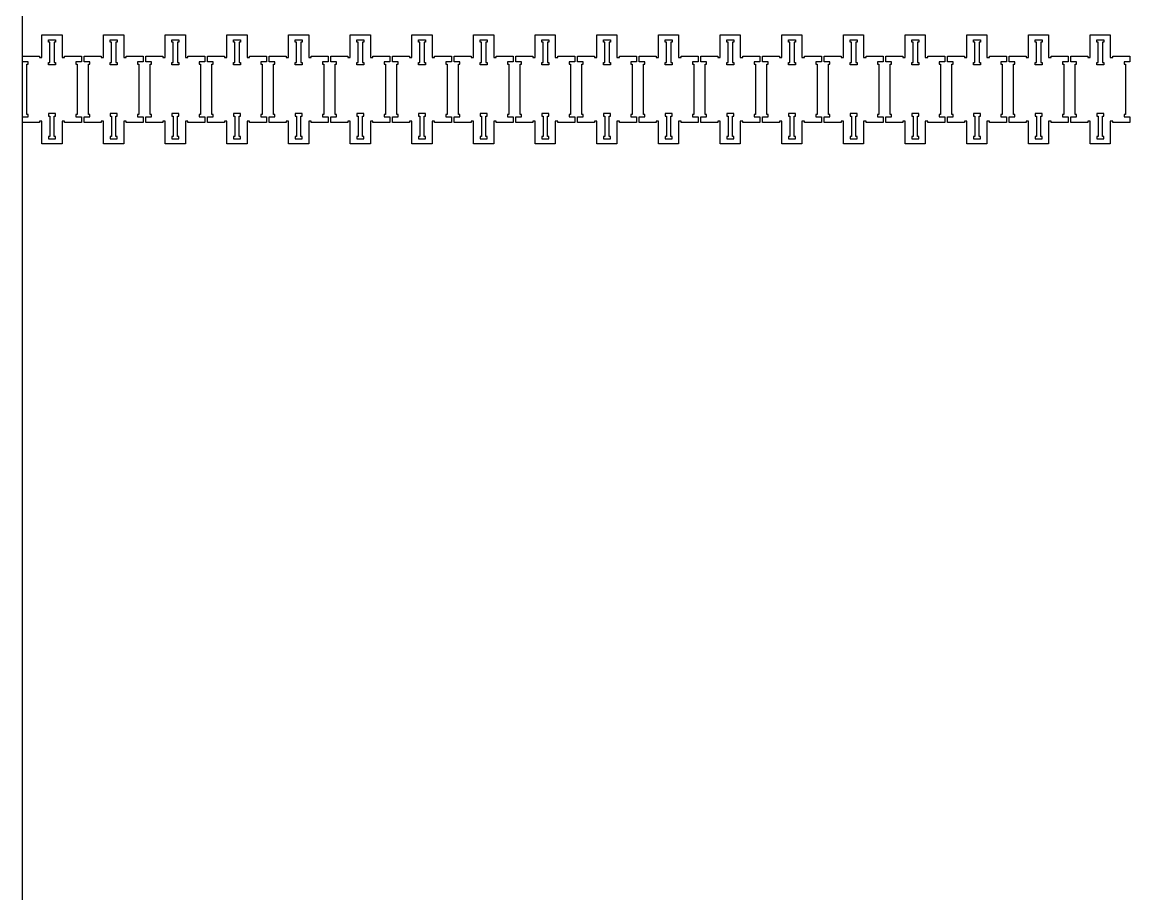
# Model space of a CAD drawing. Header units: millimetres. Extents: x -30325 to 14169, y -12596 to 6470.
# Drawn here: x -14935 to -10516, y -12596 to -9093 of the extents above; entities that cross this region are included whole.
import ezdxf

# ---------------------------------------------------------------- set-up
doc = ezdxf.new("R2010")
doc.units = ezdxf.units.MM
doc.header["$MEASUREMENT"] = 0
doc.layers.add('freeswerk_CODES', color=50, linetype='Continuous')

msp = doc.modelspace()

# ---------------------------------------------------------------- linework, layer by layer
for points in [[(-14766.3, -9233.9), (-14766.3, -9228.9), (-14698.3, -9228.9), (-14698.3, -9250.9), (-14721.3, -9250.9), (-14721.3, -9260.9), (-14716.3, -9260.9), (-14716.3, -9460.9), (-14721.3, -9460.9), (-14721.3, -9470.9), (-14698.3, -9470.9), (-14698.3, -9492.9), (-14766.3, -9492.9), (-14766.3, -9487.9), (-14776.3, -9487.9), (-14776.3, -9578.9), (-14856.3, -9578.9), (-14856.3, -9487.9), (-14866.3, -9487.9), (-14866.3, -9492.9), (-14934.3, -9492.9), (-14934.3, -9470.9), (-14911.3, -9470.9), (-14911.3, -9460.9), (-14916.3, -9460.9), (-14916.3, -9260.9), (-14911.3, -9260.9), (-14911.3, -9250.9), (-14934.3, -9250.9), (-14934.3, -9228.9), (-14866.3, -9228.9), (-14866.3, -9233.9), (-14856.3, -9233.9), (-14856.3, -9142.9), (-14776.3, -9142.9), (-14776.3, -9233.9)], [(-14520.3, -9233.9), (-14520.3, -9228.9), (-14452.3, -9228.9), (-14452.3, -9250.9), (-14475.3, -9250.9), (-14475.3, -9260.9), (-14470.3, -9260.9), (-14470.3, -9460.9), (-14475.3, -9460.9), (-14475.3, -9470.9), (-14452.3, -9470.9), (-14452.3, -9492.9), (-14520.3, -9492.9), (-14520.3, -9487.9), (-14530.3, -9487.9), (-14530.3, -9578.9), (-14610.3, -9578.9), (-14610.3, -9487.9), (-14620.3, -9487.9), (-14620.3, -9492.9), (-14688.3, -9492.9), (-14688.3, -9470.9), (-14665.3, -9470.9), (-14665.3, -9460.9), (-14670.3, -9460.9), (-14670.3, -9260.9), (-14665.3, -9260.9), (-14665.3, -9250.9), (-14688.3, -9250.9), (-14688.3, -9228.9), (-14620.3, -9228.9), (-14620.3, -9233.9), (-14610.3, -9233.9), (-14610.3, -9142.9), (-14530.3, -9142.9), (-14530.3, -9233.9)], [(-14274.3, -9233.9), (-14274.3, -9228.9), (-14206.3, -9228.9), (-14206.3, -9250.9), (-14229.3, -9250.9), (-14229.3, -9260.9), (-14224.3, -9260.9), (-14224.3, -9460.9), (-14229.3, -9460.9), (-14229.3, -9470.9), (-14206.3, -9470.9), (-14206.3, -9492.9), (-14274.3, -9492.9), (-14274.3, -9487.9), (-14284.3, -9487.9), (-14284.3, -9578.9), (-14364.3, -9578.9), (-14364.3, -9487.9), (-14374.3, -9487.9), (-14374.3, -9492.9), (-14442.3, -9492.9), (-14442.3, -9470.9), (-14419.3, -9470.9), (-14419.3, -9460.9), (-14424.3, -9460.9), (-14424.3, -9260.9), (-14419.3, -9260.9), (-14419.3, -9250.9), (-14442.3, -9250.9), (-14442.3, -9228.9), (-14374.3, -9228.9), (-14374.3, -9233.9), (-14364.3, -9233.9), (-14364.3, -9142.9), (-14284.3, -9142.9), (-14284.3, -9233.9)], [(-14028.3, -9233.9), (-14028.3, -9228.9), (-13960.3, -9228.9), (-13960.3, -9250.9), (-13983.3, -9250.9), (-13983.3, -9260.9), (-13978.3, -9260.9), (-13978.3, -9460.9), (-13983.3, -9460.9), (-13983.3, -9470.9), (-13960.3, -9470.9), (-13960.3, -9492.9), (-14028.3, -9492.9), (-14028.3, -9487.9), (-14038.3, -9487.9), (-14038.3, -9578.9), (-14118.3, -9578.9), (-14118.3, -9487.9), (-14128.3, -9487.9), (-14128.3, -9492.9), (-14196.3, -9492.9), (-14196.3, -9470.9), (-14173.3, -9470.9), (-14173.3, -9460.9), (-14178.3, -9460.9), (-14178.3, -9260.9), (-14173.3, -9260.9), (-14173.3, -9250.9), (-14196.3, -9250.9), (-14196.3, -9228.9), (-14128.3, -9228.9), (-14128.3, -9233.9), (-14118.3, -9233.9), (-14118.3, -9142.9), (-14038.3, -9142.9), (-14038.3, -9233.9)], [(-13782.3, -9233.9), (-13782.3, -9228.9), (-13714.3, -9228.9), (-13714.3, -9250.9), (-13737.3, -9250.9), (-13737.3, -9260.9), (-13732.3, -9260.9), (-13732.3, -9460.9), (-13737.3, -9460.9), (-13737.3, -9470.9), (-13714.3, -9470.9), (-13714.3, -9492.9), (-13782.3, -9492.9), (-13782.3, -9487.9), (-13792.3, -9487.9), (-13792.3, -9578.9), (-13872.3, -9578.9), (-13872.3, -9487.9), (-13882.3, -9487.9), (-13882.3, -9492.9), (-13950.3, -9492.9), (-13950.3, -9470.9), (-13927.3, -9470.9), (-13927.3, -9460.9), (-13932.3, -9460.9), (-13932.3, -9260.9), (-13927.3, -9260.9), (-13927.3, -9250.9), (-13950.3, -9250.9), (-13950.3, -9228.9), (-13882.3, -9228.9), (-13882.3, -9233.9), (-13872.3, -9233.9), (-13872.3, -9142.9), (-13792.3, -9142.9), (-13792.3, -9233.9)], [(-13536.3, -9233.9), (-13536.3, -9228.9), (-13468.3, -9228.9), (-13468.3, -9250.9), (-13491.3, -9250.9), (-13491.3, -9260.9), (-13486.3, -9260.9), (-13486.3, -9460.9), (-13491.3, -9460.9), (-13491.3, -9470.9), (-13468.3, -9470.9), (-13468.3, -9492.9), (-13536.3, -9492.9), (-13536.3, -9487.9), (-13546.3, -9487.9), (-13546.3, -9578.9), (-13626.3, -9578.9), (-13626.3, -9487.9), (-13636.3, -9487.9), (-13636.3, -9492.9), (-13704.3, -9492.9), (-13704.3, -9470.9), (-13681.3, -9470.9), (-13681.3, -9460.9), (-13686.3, -9460.9), (-13686.3, -9260.9), (-13681.3, -9260.9), (-13681.3, -9250.9), (-13704.3, -9250.9), (-13704.3, -9228.9), (-13636.3, -9228.9), (-13636.3, -9233.9), (-13626.3, -9233.9), (-13626.3, -9142.9), (-13546.3, -9142.9), (-13546.3, -9233.9)], [(-13290.3, -9233.9), (-13290.3, -9228.9), (-13222.3, -9228.9), (-13222.3, -9250.9), (-13245.3, -9250.9), (-13245.3, -9260.9), (-13240.3, -9260.9), (-13240.3, -9460.9), (-13245.3, -9460.9), (-13245.3, -9470.9), (-13222.3, -9470.9), (-13222.3, -9492.9), (-13290.3, -9492.9), (-13290.3, -9487.9), (-13300.3, -9487.9), (-13300.3, -9578.9), (-13380.3, -9578.9), (-13380.3, -9487.9), (-13390.3, -9487.9), (-13390.3, -9492.9), (-13458.3, -9492.9), (-13458.3, -9470.9), (-13435.3, -9470.9), (-13435.3, -9460.9), (-13440.3, -9460.9), (-13440.3, -9260.9), (-13435.3, -9260.9), (-13435.3, -9250.9), (-13458.3, -9250.9), (-13458.3, -9228.9), (-13390.3, -9228.9), (-13390.3, -9233.9), (-13380.3, -9233.9), (-13380.3, -9142.9), (-13300.3, -9142.9), (-13300.3, -9233.9)], [(-13044.3, -9233.9), (-13044.3, -9228.9), (-12976.3, -9228.9), (-12976.3, -9250.9), (-12999.3, -9250.9), (-12999.3, -9260.9), (-12994.3, -9260.9), (-12994.3, -9460.9), (-12999.3, -9460.9), (-12999.3, -9470.9), (-12976.3, -9470.9), (-12976.3, -9492.9), (-13044.3, -9492.9), (-13044.3, -9487.9), (-13054.3, -9487.9), (-13054.3, -9578.9), (-13134.3, -9578.9), (-13134.3, -9487.9), (-13144.3, -9487.9), (-13144.3, -9492.9), (-13212.3, -9492.9), (-13212.3, -9470.9), (-13189.3, -9470.9), (-13189.3, -9460.9), (-13194.3, -9460.9), (-13194.3, -9260.9), (-13189.3, -9260.9), (-13189.3, -9250.9), (-13212.3, -9250.9), (-13212.3, -9228.9), (-13144.3, -9228.9), (-13144.3, -9233.9), (-13134.3, -9233.9), (-13134.3, -9142.9), (-13054.3, -9142.9), (-13054.3, -9233.9)], [(-12798.3, -9233.9), (-12798.3, -9228.9), (-12730.3, -9228.9), (-12730.3, -9250.9), (-12753.3, -9250.9), (-12753.3, -9260.9), (-12748.3, -9260.9), (-12748.3, -9460.9), (-12753.3, -9460.9), (-12753.3, -9470.9), (-12730.3, -9470.9), (-12730.3, -9492.9), (-12798.3, -9492.9), (-12798.3, -9487.9), (-12808.3, -9487.9), (-12808.3, -9578.9), (-12888.3, -9578.9), (-12888.3, -9487.9), (-12898.3, -9487.9), (-12898.3, -9492.9), (-12966.3, -9492.9), (-12966.3, -9470.9), (-12943.3, -9470.9), (-12943.3, -9460.9), (-12948.3, -9460.9), (-12948.3, -9260.9), (-12943.3, -9260.9), (-12943.3, -9250.9), (-12966.3, -9250.9), (-12966.3, -9228.9), (-12898.3, -9228.9), (-12898.3, -9233.9), (-12888.3, -9233.9), (-12888.3, -9142.9), (-12808.3, -9142.9), (-12808.3, -9233.9)], [(-12552.3, -9233.9), (-12552.3, -9228.9), (-12484.3, -9228.9), (-12484.3, -9250.9), (-12507.3, -9250.9), (-12507.3, -9260.9), (-12502.3, -9260.9), (-12502.3, -9460.9), (-12507.3, -9460.9), (-12507.3, -9470.9), (-12484.3, -9470.9), (-12484.3, -9492.9), (-12552.3, -9492.9), (-12552.3, -9487.9), (-12562.3, -9487.9), (-12562.3, -9578.9), (-12642.3, -9578.9), (-12642.3, -9487.9), (-12652.3, -9487.9), (-12652.3, -9492.9), (-12720.3, -9492.9), (-12720.3, -9470.9), (-12697.3, -9470.9), (-12697.3, -9460.9), (-12702.3, -9460.9), (-12702.3, -9260.9), (-12697.3, -9260.9), (-12697.3, -9250.9), (-12720.3, -9250.9), (-12720.3, -9228.9), (-12652.3, -9228.9), (-12652.3, -9233.9), (-12642.3, -9233.9), (-12642.3, -9142.9), (-12562.3, -9142.9), (-12562.3, -9233.9)], [(-12306.3, -9233.9), (-12306.3, -9228.9), (-12238.3, -9228.9), (-12238.3, -9250.9), (-12261.3, -9250.9), (-12261.3, -9260.9), (-12256.3, -9260.9), (-12256.3, -9460.9), (-12261.3, -9460.9), (-12261.3, -9470.9), (-12238.3, -9470.9), (-12238.3, -9492.9), (-12306.3, -9492.9), (-12306.3, -9487.9), (-12316.3, -9487.9), (-12316.3, -9578.9), (-12396.3, -9578.9), (-12396.3, -9487.9), (-12406.3, -9487.9), (-12406.3, -9492.9), (-12474.3, -9492.9), (-12474.3, -9470.9), (-12451.3, -9470.9), (-12451.3, -9460.9), (-12456.3, -9460.9), (-12456.3, -9260.9), (-12451.3, -9260.9), (-12451.3, -9250.9), (-12474.3, -9250.9), (-12474.3, -9228.9), (-12406.3, -9228.9), (-12406.3, -9233.9), (-12396.3, -9233.9), (-12396.3, -9142.9), (-12316.3, -9142.9), (-12316.3, -9233.9)], [(-12060.3, -9233.9), (-12060.3, -9228.9), (-11992.3, -9228.9), (-11992.3, -9250.9), (-12015.3, -9250.9), (-12015.3, -9260.9), (-12010.3, -9260.9), (-12010.3, -9460.9), (-12015.3, -9460.9), (-12015.3, -9470.9), (-11992.3, -9470.9), (-11992.3, -9492.9), (-12060.3, -9492.9), (-12060.3, -9487.9), (-12070.3, -9487.9), (-12070.3, -9578.9), (-12150.3, -9578.9), (-12150.3, -9487.9), (-12160.3, -9487.9), (-12160.3, -9492.9), (-12228.3, -9492.9), (-12228.3, -9470.9), (-12205.3, -9470.9), (-12205.3, -9460.9), (-12210.3, -9460.9), (-12210.3, -9260.9), (-12205.3, -9260.9), (-12205.3, -9250.9), (-12228.3, -9250.9), (-12228.3, -9228.9), (-12160.3, -9228.9), (-12160.3, -9233.9), (-12150.3, -9233.9), (-12150.3, -9142.9), (-12070.3, -9142.9), (-12070.3, -9233.9)], [(-11814.3, -9233.9), (-11814.3, -9228.9), (-11746.3, -9228.9), (-11746.3, -9250.9), (-11769.3, -9250.9), (-11769.3, -9260.9), (-11764.3, -9260.9), (-11764.3, -9460.9), (-11769.3, -9460.9), (-11769.3, -9470.9), (-11746.3, -9470.9), (-11746.3, -9492.9), (-11814.3, -9492.9), (-11814.3, -9487.9), (-11824.3, -9487.9), (-11824.3, -9578.9), (-11904.3, -9578.9), (-11904.3, -9487.9), (-11914.3, -9487.9), (-11914.3, -9492.9), (-11982.3, -9492.9), (-11982.3, -9470.9), (-11959.3, -9470.9), (-11959.3, -9460.9), (-11964.3, -9460.9), (-11964.3, -9260.9), (-11959.3, -9260.9), (-11959.3, -9250.9), (-11982.3, -9250.9), (-11982.3, -9228.9), (-11914.3, -9228.9), (-11914.3, -9233.9), (-11904.3, -9233.9), (-11904.3, -9142.9), (-11824.3, -9142.9), (-11824.3, -9233.9)], [(-11568.3, -9233.9), (-11568.3, -9228.9), (-11500.3, -9228.9), (-11500.3, -9250.9), (-11523.3, -9250.9), (-11523.3, -9260.9), (-11518.3, -9260.9), (-11518.3, -9460.9), (-11523.3, -9460.9), (-11523.3, -9470.9), (-11500.3, -9470.9), (-11500.3, -9492.9), (-11568.3, -9492.9), (-11568.3, -9487.9), (-11578.3, -9487.9), (-11578.3, -9578.9), (-11658.3, -9578.9), (-11658.3, -9487.9), (-11668.3, -9487.9), (-11668.3, -9492.9), (-11736.3, -9492.9), (-11736.3, -9470.9), (-11713.3, -9470.9), (-11713.3, -9460.9), (-11718.3, -9460.9), (-11718.3, -9260.9), (-11713.3, -9260.9), (-11713.3, -9250.9), (-11736.3, -9250.9), (-11736.3, -9228.9), (-11668.3, -9228.9), (-11668.3, -9233.9), (-11658.3, -9233.9), (-11658.3, -9142.9), (-11578.3, -9142.9), (-11578.3, -9233.9)], [(-11322.3, -9233.9), (-11322.3, -9228.9), (-11254.3, -9228.9), (-11254.3, -9250.9), (-11277.3, -9250.9), (-11277.3, -9260.9), (-11272.3, -9260.9), (-11272.3, -9460.9), (-11277.3, -9460.9), (-11277.3, -9470.9), (-11254.3, -9470.9), (-11254.3, -9492.9), (-11322.3, -9492.9), (-11322.3, -9487.9), (-11332.3, -9487.9), (-11332.3, -9578.9), (-11412.3, -9578.9), (-11412.3, -9487.9), (-11422.3, -9487.9), (-11422.3, -9492.9), (-11490.3, -9492.9), (-11490.3, -9470.9), (-11467.3, -9470.9), (-11467.3, -9460.9), (-11472.3, -9460.9), (-11472.3, -9260.9), (-11467.3, -9260.9), (-11467.3, -9250.9), (-11490.3, -9250.9), (-11490.3, -9228.9), (-11422.3, -9228.9), (-11422.3, -9233.9), (-11412.3, -9233.9), (-11412.3, -9142.9), (-11332.3, -9142.9), (-11332.3, -9233.9)], [(-11076.3, -9233.9), (-11076.3, -9228.9), (-11008.3, -9228.9), (-11008.3, -9250.9), (-11031.3, -9250.9), (-11031.3, -9260.9), (-11026.3, -9260.9), (-11026.3, -9460.9), (-11031.3, -9460.9), (-11031.3, -9470.9), (-11008.3, -9470.9), (-11008.3, -9492.9), (-11076.3, -9492.9), (-11076.3, -9487.9), (-11086.3, -9487.9), (-11086.3, -9578.9), (-11166.3, -9578.9), (-11166.3, -9487.9), (-11176.3, -9487.9), (-11176.3, -9492.9), (-11244.3, -9492.9), (-11244.3, -9470.9), (-11221.3, -9470.9), (-11221.3, -9460.9), (-11226.3, -9460.9), (-11226.3, -9260.9), (-11221.3, -9260.9), (-11221.3, -9250.9), (-11244.3, -9250.9), (-11244.3, -9228.9), (-11176.3, -9228.9), (-11176.3, -9233.9), (-11166.3, -9233.9), (-11166.3, -9142.9), (-11086.3, -9142.9), (-11086.3, -9233.9)], [(-10830.3, -9233.9), (-10830.3, -9228.9), (-10762.3, -9228.9), (-10762.3, -9250.9), (-10785.3, -9250.9), (-10785.3, -9260.9), (-10780.3, -9260.9), (-10780.3, -9460.9), (-10785.3, -9460.9), (-10785.3, -9470.9), (-10762.3, -9470.9), (-10762.3, -9492.9), (-10830.3, -9492.9), (-10830.3, -9487.9), (-10840.3, -9487.9), (-10840.3, -9578.9), (-10920.3, -9578.9), (-10920.3, -9487.9), (-10930.3, -9487.9), (-10930.3, -9492.9), (-10998.3, -9492.9), (-10998.3, -9470.9), (-10975.3, -9470.9), (-10975.3, -9460.9), (-10980.3, -9460.9), (-10980.3, -9260.9), (-10975.3, -9260.9), (-10975.3, -9250.9), (-10998.3, -9250.9), (-10998.3, -9228.9), (-10930.3, -9228.9), (-10930.3, -9233.9), (-10920.3, -9233.9), (-10920.3, -9142.9), (-10840.3, -9142.9), (-10840.3, -9233.9)], [(-10584.3, -9233.9), (-10584.3, -9228.9), (-10516.3, -9228.9), (-10516.3, -9250.9), (-10539.3, -9250.9), (-10539.3, -9260.9), (-10534.3, -9260.9), (-10534.3, -9460.9), (-10539.3, -9460.9), (-10539.3, -9470.9), (-10516.3, -9470.9), (-10516.3, -9492.9), (-10584.3, -9492.9), (-10584.3, -9487.9), (-10594.3, -9487.9), (-10594.3, -9578.9), (-10674.3, -9578.9), (-10674.3, -9487.9), (-10684.3, -9487.9), (-10684.3, -9492.9), (-10752.3, -9492.9), (-10752.3, -9470.9), (-10729.3, -9470.9), (-10729.3, -9460.9), (-10734.3, -9460.9), (-10734.3, -9260.9), (-10729.3, -9260.9), (-10729.3, -9250.9), (-10752.3, -9250.9), (-10752.3, -9228.9), (-10684.3, -9228.9), (-10684.3, -9233.9), (-10674.3, -9233.9), (-10674.3, -9142.9), (-10594.3, -9142.9), (-10594.3, -9233.9)], [(-14802.3, -9172.9), (-14807.3, -9172.9), (-14807.3, -9253.9), (-14802.3, -9253.9), (-14802.3, -9263.9), (-14830.3, -9263.9), (-14830.3, -9253.9), (-14825.3, -9253.9), (-14825.3, -9172.9), (-14830.3, -9172.9), (-14830.3, -9162.9), (-14802.3, -9162.9)], [(-14556.3, -9172.9), (-14561.3, -9172.9), (-14561.3, -9253.9), (-14556.3, -9253.9), (-14556.3, -9263.9), (-14584.3, -9263.9), (-14584.3, -9253.9), (-14579.3, -9253.9), (-14579.3, -9172.9), (-14584.3, -9172.9), (-14584.3, -9162.9), (-14556.3, -9162.9)], [(-14310.3, -9172.9), (-14315.3, -9172.9), (-14315.3, -9253.9), (-14310.3, -9253.9), (-14310.3, -9263.9), (-14338.3, -9263.9), (-14338.3, -9253.9), (-14333.3, -9253.9), (-14333.3, -9172.9), (-14338.3, -9172.9), (-14338.3, -9162.9), (-14310.3, -9162.9)], [(-14064.3, -9172.9), (-14069.3, -9172.9), (-14069.3, -9253.9), (-14064.3, -9253.9), (-14064.3, -9263.9), (-14092.3, -9263.9), (-14092.3, -9253.9), (-14087.3, -9253.9), (-14087.3, -9172.9), (-14092.3, -9172.9), (-14092.3, -9162.9), (-14064.3, -9162.9)], [(-13818.3, -9172.9), (-13823.3, -9172.9), (-13823.3, -9253.9), (-13818.3, -9253.9), (-13818.3, -9263.9), (-13846.3, -9263.9), (-13846.3, -9253.9), (-13841.3, -9253.9), (-13841.3, -9172.9), (-13846.3, -9172.9), (-13846.3, -9162.9), (-13818.3, -9162.9)], [(-13572.3, -9172.9), (-13577.3, -9172.9), (-13577.3, -9253.9), (-13572.3, -9253.9), (-13572.3, -9263.9), (-13600.3, -9263.9), (-13600.3, -9253.9), (-13595.3, -9253.9), (-13595.3, -9172.9), (-13600.3, -9172.9), (-13600.3, -9162.9), (-13572.3, -9162.9)], [(-13326.3, -9172.9), (-13331.3, -9172.9), (-13331.3, -9253.9), (-13326.3, -9253.9), (-13326.3, -9263.9), (-13354.3, -9263.9), (-13354.3, -9253.9), (-13349.3, -9253.9), (-13349.3, -9172.9), (-13354.3, -9172.9), (-13354.3, -9162.9), (-13326.3, -9162.9)], [(-13080.3, -9172.9), (-13085.3, -9172.9), (-13085.3, -9253.9), (-13080.3, -9253.9), (-13080.3, -9263.9), (-13108.3, -9263.9), (-13108.3, -9253.9), (-13103.3, -9253.9), (-13103.3, -9172.9), (-13108.3, -9172.9), (-13108.3, -9162.9), (-13080.3, -9162.9)], [(-12834.3, -9172.9), (-12839.3, -9172.9), (-12839.3, -9253.9), (-12834.3, -9253.9), (-12834.3, -9263.9), (-12862.3, -9263.9), (-12862.3, -9253.9), (-12857.3, -9253.9), (-12857.3, -9172.9), (-12862.3, -9172.9), (-12862.3, -9162.9), (-12834.3, -9162.9)], [(-12588.3, -9172.9), (-12593.3, -9172.9), (-12593.3, -9253.9), (-12588.3, -9253.9), (-12588.3, -9263.9), (-12616.3, -9263.9), (-12616.3, -9253.9), (-12611.3, -9253.9), (-12611.3, -9172.9), (-12616.3, -9172.9), (-12616.3, -9162.9), (-12588.3, -9162.9)], [(-12342.3, -9172.9), (-12347.3, -9172.9), (-12347.3, -9253.9), (-12342.3, -9253.9), (-12342.3, -9263.9), (-12370.3, -9263.9), (-12370.3, -9253.9), (-12365.3, -9253.9), (-12365.3, -9172.9), (-12370.3, -9172.9), (-12370.3, -9162.9), (-12342.3, -9162.9)], [(-12096.3, -9172.9), (-12101.3, -9172.9), (-12101.3, -9253.9), (-12096.3, -9253.9), (-12096.3, -9263.9), (-12124.3, -9263.9), (-12124.3, -9253.9), (-12119.3, -9253.9), (-12119.3, -9172.9), (-12124.3, -9172.9), (-12124.3, -9162.9), (-12096.3, -9162.9)], [(-11850.3, -9172.9), (-11855.3, -9172.9), (-11855.3, -9253.9), (-11850.3, -9253.9), (-11850.3, -9263.9), (-11878.3, -9263.9), (-11878.3, -9253.9), (-11873.3, -9253.9), (-11873.3, -9172.9), (-11878.3, -9172.9), (-11878.3, -9162.9), (-11850.3, -9162.9)], [(-11604.3, -9172.9), (-11609.3, -9172.9), (-11609.3, -9253.9), (-11604.3, -9253.9), (-11604.3, -9263.9), (-11632.3, -9263.9), (-11632.3, -9253.9), (-11627.3, -9253.9), (-11627.3, -9172.9), (-11632.3, -9172.9), (-11632.3, -9162.9), (-11604.3, -9162.9)], [(-11358.3, -9172.9), (-11363.3, -9172.9), (-11363.3, -9253.9), (-11358.3, -9253.9), (-11358.3, -9263.9), (-11386.3, -9263.9), (-11386.3, -9253.9), (-11381.3, -9253.9), (-11381.3, -9172.9), (-11386.3, -9172.9), (-11386.3, -9162.9), (-11358.3, -9162.9)], [(-11112.3, -9172.9), (-11117.3, -9172.9), (-11117.3, -9253.9), (-11112.3, -9253.9), (-11112.3, -9263.9), (-11140.3, -9263.9), (-11140.3, -9253.9), (-11135.3, -9253.9), (-11135.3, -9172.9), (-11140.3, -9172.9), (-11140.3, -9162.9), (-11112.3, -9162.9)], [(-10866.3, -9172.9), (-10871.3, -9172.9), (-10871.3, -9253.9), (-10866.3, -9253.9), (-10866.3, -9263.9), (-10894.3, -9263.9), (-10894.3, -9253.9), (-10889.3, -9253.9), (-10889.3, -9172.9), (-10894.3, -9172.9), (-10894.3, -9162.9), (-10866.3, -9162.9)], [(-10620.3, -9172.9), (-10625.3, -9172.9), (-10625.3, -9253.9), (-10620.3, -9253.9), (-10620.3, -9263.9), (-10648.3, -9263.9), (-10648.3, -9253.9), (-10643.3, -9253.9), (-10643.3, -9172.9), (-10648.3, -9172.9), (-10648.3, -9162.9), (-10620.3, -9162.9)], [(-14830.3, -9548.9), (-14830.3, -9558.9), (-14802.3, -9558.9), (-14802.3, -9548.9), (-14807.3, -9548.9), (-14807.3, -9467.9), (-14802.3, -9467.9), (-14802.3, -9457.9), (-14830.3, -9457.9), (-14830.3, -9467.9), (-14825.3, -9467.9), (-14825.3, -9548.9)], [(-14584.3, -9548.9), (-14584.3, -9558.9), (-14556.3, -9558.9), (-14556.3, -9548.9), (-14561.3, -9548.9), (-14561.3, -9467.9), (-14556.3, -9467.9), (-14556.3, -9457.9), (-14584.3, -9457.9), (-14584.3, -9467.9), (-14579.3, -9467.9), (-14579.3, -9548.9)], [(-14338.3, -9548.9), (-14338.3, -9558.9), (-14310.3, -9558.9), (-14310.3, -9548.9), (-14315.3, -9548.9), (-14315.3, -9467.9), (-14310.3, -9467.9), (-14310.3, -9457.9), (-14338.3, -9457.9), (-14338.3, -9467.9), (-14333.3, -9467.9), (-14333.3, -9548.9)], [(-14092.3, -9548.9), (-14092.3, -9558.9), (-14064.3, -9558.9), (-14064.3, -9548.9), (-14069.3, -9548.9), (-14069.3, -9467.9), (-14064.3, -9467.9), (-14064.3, -9457.9), (-14092.3, -9457.9), (-14092.3, -9467.9), (-14087.3, -9467.9), (-14087.3, -9548.9)], [(-13846.3, -9548.9), (-13846.3, -9558.9), (-13818.3, -9558.9), (-13818.3, -9548.9), (-13823.3, -9548.9), (-13823.3, -9467.9), (-13818.3, -9467.9), (-13818.3, -9457.9), (-13846.3, -9457.9), (-13846.3, -9467.9), (-13841.3, -9467.9), (-13841.3, -9548.9)], [(-13600.3, -9548.9), (-13600.3, -9558.9), (-13572.3, -9558.9), (-13572.3, -9548.9), (-13577.3, -9548.9), (-13577.3, -9467.9), (-13572.3, -9467.9), (-13572.3, -9457.9), (-13600.3, -9457.9), (-13600.3, -9467.9), (-13595.3, -9467.9), (-13595.3, -9548.9)], [(-13354.3, -9548.9), (-13354.3, -9558.9), (-13326.3, -9558.9), (-13326.3, -9548.9), (-13331.3, -9548.9), (-13331.3, -9467.9), (-13326.3, -9467.9), (-13326.3, -9457.9), (-13354.3, -9457.9), (-13354.3, -9467.9), (-13349.3, -9467.9), (-13349.3, -9548.9)], [(-13108.3, -9548.9), (-13108.3, -9558.9), (-13080.3, -9558.9), (-13080.3, -9548.9), (-13085.3, -9548.9), (-13085.3, -9467.9), (-13080.3, -9467.9), (-13080.3, -9457.9), (-13108.3, -9457.9), (-13108.3, -9467.9), (-13103.3, -9467.9), (-13103.3, -9548.9)], [(-12862.3, -9548.9), (-12862.3, -9558.9), (-12834.3, -9558.9), (-12834.3, -9548.9), (-12839.3, -9548.9), (-12839.3, -9467.9), (-12834.3, -9467.9), (-12834.3, -9457.9), (-12862.3, -9457.9), (-12862.3, -9467.9), (-12857.3, -9467.9), (-12857.3, -9548.9)], [(-12616.3, -9548.9), (-12616.3, -9558.9), (-12588.3, -9558.9), (-12588.3, -9548.9), (-12593.3, -9548.9), (-12593.3, -9467.9), (-12588.3, -9467.9), (-12588.3, -9457.9), (-12616.3, -9457.9), (-12616.3, -9467.9), (-12611.3, -9467.9), (-12611.3, -9548.9)], [(-12370.3, -9548.9), (-12370.3, -9558.9), (-12342.3, -9558.9), (-12342.3, -9548.9), (-12347.3, -9548.9), (-12347.3, -9467.9), (-12342.3, -9467.9), (-12342.3, -9457.9), (-12370.3, -9457.9), (-12370.3, -9467.9), (-12365.3, -9467.9), (-12365.3, -9548.9)], [(-12124.3, -9548.9), (-12124.3, -9558.9), (-12096.3, -9558.9), (-12096.3, -9548.9), (-12101.3, -9548.9), (-12101.3, -9467.9), (-12096.3, -9467.9), (-12096.3, -9457.9), (-12124.3, -9457.9), (-12124.3, -9467.9), (-12119.3, -9467.9), (-12119.3, -9548.9)], [(-11878.3, -9548.9), (-11878.3, -9558.9), (-11850.3, -9558.9), (-11850.3, -9548.9), (-11855.3, -9548.9), (-11855.3, -9467.9), (-11850.3, -9467.9), (-11850.3, -9457.9), (-11878.3, -9457.9), (-11878.3, -9467.9), (-11873.3, -9467.9), (-11873.3, -9548.9)], [(-11632.3, -9548.9), (-11632.3, -9558.9), (-11604.3, -9558.9), (-11604.3, -9548.9), (-11609.3, -9548.9), (-11609.3, -9467.9), (-11604.3, -9467.9), (-11604.3, -9457.9), (-11632.3, -9457.9), (-11632.3, -9467.9), (-11627.3, -9467.9), (-11627.3, -9548.9)], [(-11386.3, -9548.9), (-11386.3, -9558.9), (-11358.3, -9558.9), (-11358.3, -9548.9), (-11363.3, -9548.9), (-11363.3, -9467.9), (-11358.3, -9467.9), (-11358.3, -9457.9), (-11386.3, -9457.9), (-11386.3, -9467.9), (-11381.3, -9467.9), (-11381.3, -9548.9)], [(-11140.3, -9548.9), (-11140.3, -9558.9), (-11112.3, -9558.9), (-11112.3, -9548.9), (-11117.3, -9548.9), (-11117.3, -9467.9), (-11112.3, -9467.9), (-11112.3, -9457.9), (-11140.3, -9457.9), (-11140.3, -9467.9), (-11135.3, -9467.9), (-11135.3, -9548.9)], [(-10894.3, -9548.9), (-10894.3, -9558.9), (-10866.3, -9558.9), (-10866.3, -9548.9), (-10871.3, -9548.9), (-10871.3, -9467.9), (-10866.3, -9467.9), (-10866.3, -9457.9), (-10894.3, -9457.9), (-10894.3, -9467.9), (-10889.3, -9467.9), (-10889.3, -9548.9)], [(-10648.3, -9548.9), (-10648.3, -9558.9), (-10620.3, -9558.9), (-10620.3, -9548.9), (-10625.3, -9548.9), (-10625.3, -9467.9), (-10620.3, -9467.9), (-10620.3, -9457.9), (-10648.3, -9457.9), (-10648.3, -9467.9), (-10643.3, -9467.9), (-10643.3, -9548.9)]]:
    msp.add_lwpolyline(points, close=True)
at = {"layer": 'freeswerk_CODES'}
msp.add_line((-14935.4, 1560), (-14935.4, -12595.9), dxfattribs=at)

doc.saveas('drawing.dxf')
